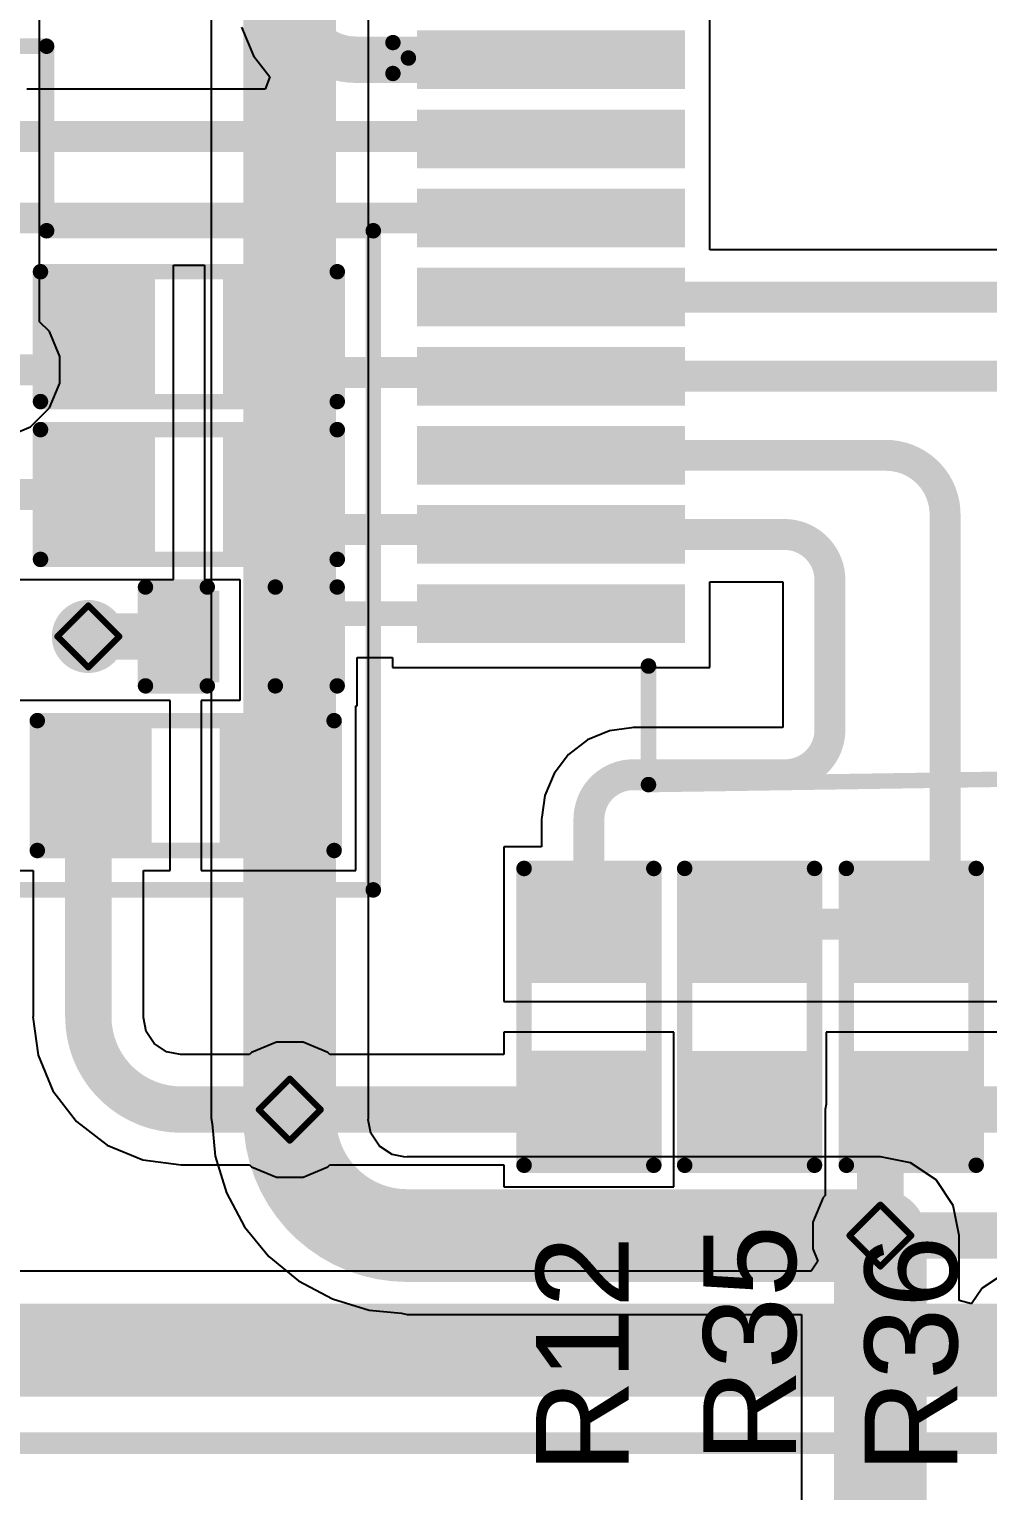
# Model space of a CAD drawing. Header units: inches. Extents: x -14 to 270, y -5 to 115.
# Drawn here: x 32.86 to 40.74, y 16.57 to 28.58 of the extents above; entities that cross this region are included whole.
import ezdxf

# ---------------------------------------------------------------- set-up
doc = ezdxf.new("R2010")
doc.units = ezdxf.units.IN
for name, color, linetype in [('Bottom Layer', 5, 'Continuous'), ('Drill Drawing', 1, 'Continuous'), ('Top Layer', 1, 'Continuous'), ('Top Overlay', 2, 'Continuous'), ('Top Paste', 8, 'Continuous'), ('Top Solder', 216, 'Continuous'), ('Via Holes', 16, 'Continuous')]:
    doc.layers.add(name, color=color, linetype=linetype)
doc.styles.add('Arial', font='', dxfattribs={"height": 0.2})
doc.styles.get('Arial').set_extended_font_data('Arial')

# ---------------------------------------------------------------- blocks, each defined once
blk = doc.blocks.new('SSOP_16_208____8')
at = {"layer": 'Top Layer'}
for points in [[(-2.4, 2.465), (-2.4, 2.085), (-4.5, 2.085), (-4.5, 2.465)], [(4.5, 2.465), (4.5, 2.085), (2.4, 2.085), (2.4, 2.465)], [(-2.4, 1.815), (-2.4, 1.435), (-4.5, 1.435), (-4.5, 1.815)], [(4.5, 1.815), (4.5, 1.435), (2.4, 1.435), (2.4, 1.815)], [(-2.4, 1.165), (-2.4, 0.785), (-4.5, 0.785), (-4.5, 1.165)], [(4.5, 1.165), (4.5, 0.785), (2.4, 0.785), (2.4, 1.165)], [(-2.4, 0.515), (-2.4, 0.135), (-4.5, 0.135), (-4.5, 0.515)], [(4.5, 0.515), (4.5, 0.135), (2.4, 0.135), (2.4, 0.515)], [(-2.4, -0.135), (-2.4, -0.515), (-4.5, -0.515), (-4.5, -0.135)], [(4.5, -0.135), (4.5, -0.515), (2.4, -0.515), (2.4, -0.135)], [(-2.4, -0.785), (-2.4, -1.165), (-4.5, -1.165), (-4.5, -0.785)], [(4.5, -0.785), (4.5, -1.165), (2.4, -1.165), (2.4, -0.785)], [(-2.4, -1.435), (-2.4, -1.815), (-4.5, -1.815), (-4.5, -1.435)], [(4.5, -1.435), (4.5, -1.815), (2.4, -1.815), (2.4, -1.435)], [(-2.4, -2.085), (-2.4, -2.465), (-4.5, -2.465), (-4.5, -2.085)], [(4.5, -2.085), (4.5, -2.465), (2.4, -2.465), (2.4, -2.085)]]:
    blk.add_hatch(color=1, dxfattribs=at).paths.add_polyline_path(points)
at = {"layer": 'Top Paste'}
for points in [[(-2.4, 2.465), (-2.4, 2.085), (-4.5, 2.085), (-4.5, 2.465)], [(4.5, 2.465), (4.5, 2.085), (2.4, 2.085), (2.4, 2.465)], [(-2.4, 1.815), (-2.4, 1.435), (-4.5, 1.435), (-4.5, 1.815)], [(4.5, 1.815), (4.5, 1.435), (2.4, 1.435), (2.4, 1.815)], [(-2.4, 1.165), (-2.4, 0.785), (-4.5, 0.785), (-4.5, 1.165)], [(4.5, 1.165), (4.5, 0.785), (2.4, 0.785), (2.4, 1.165)], [(-2.4, 0.515), (-2.4, 0.135), (-4.5, 0.135), (-4.5, 0.515)], [(4.5, 0.515), (4.5, 0.135), (2.4, 0.135), (2.4, 0.515)], [(-2.4, -0.135), (-2.4, -0.515), (-4.5, -0.515), (-4.5, -0.135)], [(4.5, -0.135), (4.5, -0.515), (2.4, -0.515), (2.4, -0.135)], [(-2.4, -0.785), (-2.4, -1.165), (-4.5, -1.165), (-4.5, -0.785)], [(4.5, -0.785), (4.5, -1.165), (2.4, -1.165), (2.4, -0.785)], [(-2.4, -1.435), (-2.4, -1.815), (-4.5, -1.815), (-4.5, -1.435)], [(4.5, -1.435), (4.5, -1.815), (2.4, -1.815), (2.4, -1.435)], [(-2.4, -2.085), (-2.4, -2.465), (-4.5, -2.465), (-4.5, -2.085)], [(4.5, -2.085), (4.5, -2.465), (2.4, -2.465), (2.4, -2.085)]]:
    blk.add_hatch(color=8, dxfattribs=at).paths.add_polyline_path(points)
at = {"layer": 'Top Solder'}
for points in [[(-2.349, 2.516), (-2.349, 2.034), (-4.551, 2.034), (-4.551, 2.516)], [(4.551, 2.516), (4.551, 2.034), (2.349, 2.034), (2.349, 2.516)], [(-2.349, 1.866), (-2.349, 1.384), (-4.551, 1.384), (-4.551, 1.866)], [(4.551, 1.866), (4.551, 1.384), (2.349, 1.384), (2.349, 1.866)], [(-2.349, 1.216), (-2.349, 0.734), (-4.551, 0.734), (-4.551, 1.216)], [(4.551, 1.216), (4.551, 0.734), (2.349, 0.734), (2.349, 1.216)], [(-2.349, 0.566), (-2.349, 0.084), (-4.551, 0.084), (-4.551, 0.566)], [(4.551, 0.566), (4.551, 0.084), (2.349, 0.084), (2.349, 0.566)], [(-2.349, -0.084), (-2.349, -0.566), (-4.551, -0.566), (-4.551, -0.084)], [(4.551, -0.084), (4.551, -0.566), (2.349, -0.566), (2.349, -0.084)], [(-2.349, -0.734), (-2.349, -1.216), (-4.551, -1.216), (-4.551, -0.734)], [(4.551, -0.734), (4.551, -1.216), (2.349, -1.216), (2.349, -0.734)], [(-2.349, -1.384), (-2.349, -1.866), (-4.551, -1.866), (-4.551, -1.384)], [(4.551, -1.384), (4.551, -1.866), (2.349, -1.866), (2.349, -1.384)], [(-2.349, -2.034), (-2.349, -2.516), (-4.551, -2.516), (-4.551, -2.034)], [(4.551, -2.034), (4.551, -2.516), (2.349, -2.516), (2.349, -2.034)]]:
    blk.add_hatch(color=216, dxfattribs=at).paths.add_polyline_path(points)
at = {"layer": 'Top Overlay'}
for points in [[(-2.65, 3.6, 0.127, 0.127, 0), (-0.85, 3.6, 0.127, 0.127, 0)], [(-2.65, 2.706, 0.127, 0.127, 0), (-2.65, 3.6, 0.127, 0.127, 0)], [(0.85, 3.6, 0.127, 0.127, -0.994569), (-0.851, 3.599, 0.127, 0.127, 0)], [(0.85, 3.6, 0.127, 0.127, 0), (2.65, 3.6, 0.127, 0.127, 0)], [(2.65, 2.706, 0.127, 0.127, 0), (2.65, 3.6, 0.127, 0.127, 0)], [(-4.75, 2.416, 0.127, 0.127, 0), (-4.623, 2.289, 0.127, 0.127, 0)], [(-4.75, 2.162, 0.127, 0.127, 0), (-4.75, 2.416, 0.127, 0.127, 0)], [(-4.75, 2.162, 0.127, 0.127, 0), (-4.623, 2.289, 0.127, 0.127, 0)], [(-2.65, -3.68, 0.127, 0.127, 0), (-2.65, -2.706, 0.127, 0.127, 0)], [(2.65, -3.6, 0.127, 0.127, 0), (2.65, -2.706, 0.127, 0.127, 0)], [(-2.65, -3.68, 0.127, 0.127, 0), (2.65, -3.6, 0.127, 0.127, 0)]]:
    blk.add_lwpolyline(points, format="xyseb", dxfattribs=at)
for points in [[(-2.682, 3.6, 0.0635, 0.0635, 1), (-2.618, 3.6, 0.0635, 0.0635, 1)], [(-2.682, 3.6, 0.0635, 0.0635, 1), (-2.618, 3.6, 0.0635, 0.0635, 1)], [(-0.883, 3.599, 0.0635, 0.0635, 1), (-0.819, 3.599, 0.0635, 0.0635, 1)], [(-0.882, 3.6, 0.0635, 0.0635, 1), (-0.818, 3.6, 0.0635, 0.0635, 1)], [(0.818, 3.6, 0.0635, 0.0635, 1), (0.882, 3.6, 0.0635, 0.0635, 1)], [(0.818, 3.6, 0.0635, 0.0635, 1), (0.882, 3.6, 0.0635, 0.0635, 1)], [(2.618, 3.6, 0.0635, 0.0635, 1), (2.682, 3.6, 0.0635, 0.0635, 1)], [(2.618, 3.6, 0.0635, 0.0635, 1), (2.682, 3.6, 0.0635, 0.0635, 1)], [(-2.682, 2.706, 0.0635, 0.0635, 1), (-2.618, 2.706, 0.0635, 0.0635, 1)], [(2.618, 2.706, 0.0635, 0.0635, 1), (2.682, 2.706, 0.0635, 0.0635, 1)], [(-4.781, 2.416, 0.0635, 0.0635, 1), (-4.718, 2.416, 0.0635, 0.0635, 1)], [(-4.781, 2.416, 0.0635, 0.0635, 1), (-4.718, 2.416, 0.0635, 0.0635, 1)], [(-4.654, 2.289, 0.0635, 0.0635, 1), (-4.591, 2.289, 0.0635, 0.0635, 1)], [(-4.654, 2.289, 0.0635, 0.0635, 1), (-4.591, 2.289, 0.0635, 0.0635, 1)], [(-4.781, 2.162, 0.0635, 0.0635, 1), (-4.718, 2.162, 0.0635, 0.0635, 1)], [(-4.781, 2.162, 0.0635, 0.0635, 1), (-4.718, 2.162, 0.0635, 0.0635, 1)], [(-2.682, -2.706, 0.0635, 0.0635, 1), (-2.618, -2.706, 0.0635, 0.0635, 1)], [(2.618, -2.706, 0.0635, 0.0635, 1), (2.682, -2.706, 0.0635, 0.0635, 1)], [(2.618, -3.6, 0.0635, 0.0635, 1), (2.682, -3.6, 0.0635, 0.0635, 1)], [(2.618, -3.6, 0.0635, 0.0635, 1), (2.682, -3.6, 0.0635, 0.0635, 1)], [(-2.682, -3.68, 0.0635, 0.0635, 1), (-2.618, -3.68, 0.0635, 0.0635, 1)], [(-2.682, -3.68, 0.0635, 0.0635, 1), (-2.618, -3.68, 0.0635, 0.0635, 1)]]:
    blk.add_lwpolyline(points, format="xyseb", close=True, dxfattribs=at)
blk = doc.blocks.new('R___0603_24')
at = {"layer": 'Top Layer'}
for points in [[(-0.381, 0.4445), (-0.381, -0.4445), (-1.143, -0.4445), (-1.143, 0.4445)], [(1.143, 0.4445), (1.143, -0.4445), (0.381, -0.4445), (0.381, 0.4445)]]:
    blk.add_hatch(color=1, dxfattribs=at).paths.add_polyline_path(points)
at = {"layer": 'Top Paste'}
for points in [[(-0.381, 0.4445), (-0.381, -0.4445), (-1.143, -0.4445), (-1.143, 0.4445)], [(1.143, 0.4445), (1.143, -0.4445), (0.381, -0.4445), (0.381, 0.4445)]]:
    blk.add_hatch(color=8, dxfattribs=at).paths.add_polyline_path(points)
at = {"layer": 'Top Solder'}
for points in [[(-0.2794, 0.5461), (-0.2794, -0.5461), (-1.2446, -0.5461), (-1.2446, 0.5461)], [(1.2446, 0.5461), (1.2446, -0.5461), (0.2794, -0.5461), (0.2794, 0.5461)]]:
    blk.add_hatch(color=216, dxfattribs=at).paths.add_polyline_path(points)
at = {"layer": 'Top Overlay'}
for points in [[(-1.2192, -0.5334, 0.127, 0.127, 0), (-1.2192, 0.5334, 0.127, 0.127, 0)], [(-1.2192, 0.5334, 0.127, 0.127, 0), (1.2192, 0.5334, 0.127, 0.127, 0)], [(1.2192, -0.5334, 0.127, 0.127, 0), (1.2192, 0.5334, 0.127, 0.127, 0)], [(-1.2192, -0.5334, 0.127, 0.127, 0), (1.2192, -0.5334, 0.127, 0.127, 0)]]:
    blk.add_lwpolyline(points, format="xyseb", dxfattribs=at)
for points in [[(-1.25095, 0.5334, 0.0635, 0.0635, 1), (-1.18745, 0.5334, 0.0635, 0.0635, 1)], [(-1.25095, 0.5334, 0.0635, 0.0635, 1), (-1.18745, 0.5334, 0.0635, 0.0635, 1)], [(1.18745, 0.5334, 0.0635, 0.0635, 1), (1.25095, 0.5334, 0.0635, 0.0635, 1)], [(1.18745, 0.5334, 0.0635, 0.0635, 1), (1.25095, 0.5334, 0.0635, 0.0635, 1)], [(-1.25095, -0.5334, 0.0635, 0.0635, 1), (-1.18745, -0.5334, 0.0635, 0.0635, 1)], [(-1.25095, -0.5334, 0.0635, 0.0635, 1), (-1.18745, -0.5334, 0.0635, 0.0635, 1)], [(1.18745, -0.5334, 0.0635, 0.0635, 1), (1.25095, -0.5334, 0.0635, 0.0635, 1)], [(1.18745, -0.5334, 0.0635, 0.0635, 1), (1.25095, -0.5334, 0.0635, 0.0635, 1)]]:
    blk.add_lwpolyline(points, format="xyseb", close=True, dxfattribs=at)
blk = doc.blocks.new('R___0603_26')
at = {"layer": 'Top Layer'}
for points in [[(-0.381, 0.4445), (-0.381, -0.4445), (-1.143, -0.4445), (-1.143, 0.4445)], [(1.143, 0.4445), (1.143, -0.4445), (0.381, -0.4445), (0.381, 0.4445)]]:
    blk.add_hatch(color=1, dxfattribs=at).paths.add_polyline_path(points)
at = {"layer": 'Top Paste'}
for points in [[(-0.381, 0.4445), (-0.381, -0.4445), (-1.143, -0.4445), (-1.143, 0.4445)], [(1.143, 0.4445), (1.143, -0.4445), (0.381, -0.4445), (0.381, 0.4445)]]:
    blk.add_hatch(color=8, dxfattribs=at).paths.add_polyline_path(points)
at = {"layer": 'Top Solder'}
for points in [[(-0.2794, 0.5461), (-0.2794, -0.5461), (-1.2446, -0.5461), (-1.2446, 0.5461)], [(1.2446, 0.5461), (1.2446, -0.5461), (0.2794, -0.5461), (0.2794, 0.5461)]]:
    blk.add_hatch(color=216, dxfattribs=at).paths.add_polyline_path(points)
at = {"layer": 'Top Overlay'}
for points in [[(-1.2192, -0.5334, 0.127, 0.127, 0), (-1.2192, 0.5334, 0.127, 0.127, 0)], [(1.2192, 0.5334, 0.127, 0.127, 0), (-1.2192, 0.5334, 0.127, 0.127, 0)], [(1.2192, -0.5334, 0.127, 0.127, 0), (1.2192, 0.5334, 0.127, 0.127, 0)], [(1.2192, -0.5334, 0.127, 0.127, 0), (-1.2192, -0.5334, 0.127, 0.127, 0)]]:
    blk.add_lwpolyline(points, format="xyseb", dxfattribs=at)
for points in [[(-1.25095, 0.5334, 0.0635, 0.0635, 1), (-1.18745, 0.5334, 0.0635, 0.0635, 1)], [(-1.25095, 0.5334, 0.0635, 0.0635, 1), (-1.18745, 0.5334, 0.0635, 0.0635, 1)], [(1.18745, 0.5334, 0.0635, 0.0635, 1), (1.25095, 0.5334, 0.0635, 0.0635, 1)], [(1.18745, 0.5334, 0.0635, 0.0635, 1), (1.25095, 0.5334, 0.0635, 0.0635, 1)], [(-1.25095, -0.5334, 0.0635, 0.0635, 1), (-1.18745, -0.5334, 0.0635, 0.0635, 1)], [(-1.25095, -0.5334, 0.0635, 0.0635, 1), (-1.18745, -0.5334, 0.0635, 0.0635, 1)], [(1.18745, -0.5334, 0.0635, 0.0635, 1), (1.25095, -0.5334, 0.0635, 0.0635, 1)], [(1.18745, -0.5334, 0.0635, 0.0635, 1), (1.25095, -0.5334, 0.0635, 0.0635, 1)]]:
    blk.add_lwpolyline(points, format="xyseb", close=True, dxfattribs=at)
blk = doc.blocks.new('R___0603_27')
at = {"layer": 'Top Layer'}
for points in [[(-0.381, 0.4445), (-0.381, -0.4445), (-1.143, -0.4445), (-1.143, 0.4445)], [(1.143, 0.4445), (1.143, -0.4445), (0.381, -0.4445), (0.381, 0.4445)]]:
    blk.add_hatch(color=1, dxfattribs=at).paths.add_polyline_path(points)
at = {"layer": 'Top Paste'}
for points in [[(-0.381, 0.4445), (-0.381, -0.4445), (-1.143, -0.4445), (-1.143, 0.4445)], [(1.143, 0.4445), (1.143, -0.4445), (0.381, -0.4445), (0.381, 0.4445)]]:
    blk.add_hatch(color=8, dxfattribs=at).paths.add_polyline_path(points)
at = {"layer": 'Top Solder'}
for points in [[(-0.2794, 0.5461), (-0.2794, -0.5461), (-1.2446, -0.5461), (-1.2446, 0.5461)], [(1.2446, 0.5461), (1.2446, -0.5461), (0.2794, -0.5461), (0.2794, 0.5461)]]:
    blk.add_hatch(color=216, dxfattribs=at).paths.add_polyline_path(points)
at = {"layer": 'Top Overlay'}
for points in [[(-1.2192, 0.5334, 0.127, 0.127, 0), (-1.2192, -0.5334, 0.127, 0.127, 0)], [(-1.2192, 0.5334, 0.127, 0.127, 0), (1.2192, 0.5334, 0.127, 0.127, 0)], [(1.2192, 0.5334, 0.127, 0.127, 0), (1.2192, -0.5334, 0.127, 0.127, 0)], [(-1.2192, -0.5334, 0.127, 0.127, 0), (1.2192, -0.5334, 0.127, 0.127, 0)]]:
    blk.add_lwpolyline(points, format="xyseb", dxfattribs=at)
for points in [[(-1.25095, 0.5334, 0.0635, 0.0635, 1), (-1.18745, 0.5334, 0.0635, 0.0635, 1)], [(-1.25095, 0.5334, 0.0635, 0.0635, 1), (-1.18745, 0.5334, 0.0635, 0.0635, 1)], [(1.18745, 0.5334, 0.0635, 0.0635, 1), (1.25095, 0.5334, 0.0635, 0.0635, 1)], [(1.18745, 0.5334, 0.0635, 0.0635, 1), (1.25095, 0.5334, 0.0635, 0.0635, 1)], [(-1.25095, -0.5334, 0.0635, 0.0635, 1), (-1.18745, -0.5334, 0.0635, 0.0635, 1)], [(-1.25095, -0.5334, 0.0635, 0.0635, 1), (-1.18745, -0.5334, 0.0635, 0.0635, 1)], [(1.18745, -0.5334, 0.0635, 0.0635, 1), (1.25095, -0.5334, 0.0635, 0.0635, 1)], [(1.18745, -0.5334, 0.0635, 0.0635, 1), (1.25095, -0.5334, 0.0635, 0.0635, 1)]]:
    blk.add_lwpolyline(points, format="xyseb", close=True, dxfattribs=at)
blk = doc.blocks.new('R___0603_32')
at = {"layer": 'Top Layer'}
for points in [[(-0.381, 0.4445), (-0.381, -0.4445), (-1.143, -0.4445), (-1.143, 0.4445)], [(1.143, 0.4445), (1.143, -0.4445), (0.381, -0.4445), (0.381, 0.4445)]]:
    blk.add_hatch(color=1, dxfattribs=at).paths.add_polyline_path(points)
at = {"layer": 'Top Paste'}
for points in [[(-0.381, 0.4445), (-0.381, -0.4445), (-1.143, -0.4445), (-1.143, 0.4445)], [(1.143, 0.4445), (1.143, -0.4445), (0.381, -0.4445), (0.381, 0.4445)]]:
    blk.add_hatch(color=8, dxfattribs=at).paths.add_polyline_path(points)
at = {"layer": 'Top Solder'}
for points in [[(-0.2794, 0.5461), (-0.2794, -0.5461), (-1.2446, -0.5461), (-1.2446, 0.5461)], [(1.2446, 0.5461), (1.2446, -0.5461), (0.2794, -0.5461), (0.2794, 0.5461)]]:
    blk.add_hatch(color=216, dxfattribs=at).paths.add_polyline_path(points)
at = {"layer": 'Top Overlay'}
for points in [[(-1.2192, -0.5334, 0.127, 0.127, 0), (-1.2192, 0.5334, 0.127, 0.127, 0)], [(-1.2192, 0.5334, 0.127, 0.127, 0), (1.2192, 0.5334, 0.127, 0.127, 0)], [(1.2192, -0.5334, 0.127, 0.127, 0), (1.2192, 0.5334, 0.127, 0.127, 0)], [(-1.2192, -0.5334, 0.127, 0.127, 0), (1.2192, -0.5334, 0.127, 0.127, 0)]]:
    blk.add_lwpolyline(points, format="xyseb", dxfattribs=at)
for points in [[(-1.25095, 0.5334, 0.0635, 0.0635, 1), (-1.18745, 0.5334, 0.0635, 0.0635, 1)], [(-1.25095, 0.5334, 0.0635, 0.0635, 1), (-1.18745, 0.5334, 0.0635, 0.0635, 1)], [(1.18745, 0.5334, 0.0635, 0.0635, 1), (1.25095, 0.5334, 0.0635, 0.0635, 1)], [(1.18745, 0.5334, 0.0635, 0.0635, 1), (1.25095, 0.5334, 0.0635, 0.0635, 1)], [(-1.25095, -0.5334, 0.0635, 0.0635, 1), (-1.18745, -0.5334, 0.0635, 0.0635, 1)], [(-1.25095, -0.5334, 0.0635, 0.0635, 1), (-1.18745, -0.5334, 0.0635, 0.0635, 1)], [(1.18745, -0.5334, 0.0635, 0.0635, 1), (1.25095, -0.5334, 0.0635, 0.0635, 1)], [(1.18745, -0.5334, 0.0635, 0.0635, 1), (1.25095, -0.5334, 0.0635, 0.0635, 1)]]:
    blk.add_lwpolyline(points, format="xyseb", close=True, dxfattribs=at)
blk = doc.blocks.new('C___0402_38')
at = {"layer": 'Top Layer'}
for points in [[(-0.699, -0.318), (-0.699, 0.318), (-0.241, 0.318), (-0.241, -0.318)], [(0.241, -0.318), (0.241, 0.318), (0.699, 0.318), (0.699, -0.318)]]:
    blk.add_hatch(color=1, dxfattribs=at).paths.add_polyline_path(points)
at = {"layer": 'Top Paste'}
for points in [[(-0.699, -0.318), (-0.699, 0.318), (-0.241, 0.318), (-0.241, -0.318)], [(0.241, -0.318), (0.241, 0.318), (0.699, 0.318), (0.699, -0.318)]]:
    blk.add_hatch(color=8, dxfattribs=at).paths.add_polyline_path(points)
at = {"layer": 'Top Solder'}
for points in [[(-0.759, -0.377), (-0.759, 0.377), (-0.181, 0.377), (-0.181, -0.377)], [(0.181, -0.377), (0.181, 0.377), (0.758, 0.377), (0.758, -0.377)]]:
    blk.add_hatch(color=216, dxfattribs=at).paths.add_polyline_path(points)
at = {"layer": 'Top Overlay'}
for points in [[(-0.787, 0.406, 0.127, 0.127, 0), (-0.279, 0.406, 0.127, 0.127, 0)], [(-0.787, -0.406, 0.127, 0.127, 0), (-0.787, 0.406, 0.127, 0.127, 0)], [(0.279, 0.406, 0.127, 0.127, 0), (0.787, 0.406, 0.127, 0.127, 0)], [(0.787, -0.406, 0.127, 0.127, 0), (0.787, 0.406, 0.127, 0.127, 0)], [(-0.787, -0.406, 0.127, 0.127, 0), (-0.279, -0.406, 0.127, 0.127, 0)], [(0.279, -0.406, 0.127, 0.127, 0), (0.787, -0.406, 0.127, 0.127, 0)]]:
    blk.add_lwpolyline(points, format="xyseb", dxfattribs=at)
for points in [[(-0.819, 0.406, 0.0635, 0.0635, 1), (-0.756, 0.406, 0.0635, 0.0635, 1)], [(-0.819, 0.406, 0.0635, 0.0635, 1), (-0.756, 0.406, 0.0635, 0.0635, 1)], [(-0.311, 0.406, 0.0635, 0.0635, 1), (-0.248, 0.406, 0.0635, 0.0635, 1)], [(0.248, 0.406, 0.0635, 0.0635, 1), (0.311, 0.406, 0.0635, 0.0635, 1)], [(0.756, 0.406, 0.0635, 0.0635, 1), (0.819, 0.406, 0.0635, 0.0635, 1)], [(0.756, 0.406, 0.0635, 0.0635, 1), (0.819, 0.406, 0.0635, 0.0635, 1)], [(-0.819, -0.406, 0.0635, 0.0635, 1), (-0.756, -0.406, 0.0635, 0.0635, 1)], [(-0.819, -0.406, 0.0635, 0.0635, 1), (-0.756, -0.406, 0.0635, 0.0635, 1)], [(-0.311, -0.406, 0.0635, 0.0635, 1), (-0.248, -0.406, 0.0635, 0.0635, 1)], [(0.248, -0.406, 0.0635, 0.0635, 1), (0.311, -0.406, 0.0635, 0.0635, 1)], [(0.756, -0.406, 0.0635, 0.0635, 1), (0.819, -0.406, 0.0635, 0.0635, 1)], [(0.756, -0.406, 0.0635, 0.0635, 1), (0.819, -0.406, 0.0635, 0.0635, 1)]]:
    blk.add_lwpolyline(points, format="xyseb", close=True, dxfattribs=at)
blk = doc.blocks.new('R___0603_75')
at = {"layer": 'Top Layer'}
for points in [[(-0.381, 0.445), (-0.381, -0.445), (-1.143, -0.445), (-1.143, 0.445)], [(1.143, 0.445), (1.143, -0.445), (0.381, -0.445), (0.381, 0.445)]]:
    blk.add_hatch(color=1, dxfattribs=at).paths.add_polyline_path(points)
at = {"layer": 'Top Paste'}
for points in [[(-0.381, 0.445), (-0.381, -0.445), (-1.143, -0.445), (-1.143, 0.445)], [(1.143, 0.445), (1.143, -0.445), (0.381, -0.445), (0.381, 0.445)]]:
    blk.add_hatch(color=8, dxfattribs=at).paths.add_polyline_path(points)
at = {"layer": 'Top Solder'}
for points in [[(-0.279, 0.546), (-0.279, -0.546), (-1.245, -0.546), (-1.245, 0.546)], [(1.245, 0.546), (1.245, -0.546), (0.279, -0.546), (0.279, 0.546)]]:
    blk.add_hatch(color=216, dxfattribs=at).paths.add_polyline_path(points)
at = {"layer": 'Top Overlay'}
for points in [[(1.219, 0.533, 0.127, 0.127, 0), (-1.219, 0.533, 0.127, 0.127, 0)], [(-1.219, -0.533, 0.127, 0.127, 0), (-1.219, 0.533, 0.127, 0.127, 0)], [(1.219, -0.533, 0.127, 0.127, 0), (1.219, 0.533, 0.127, 0.127, 0)], [(-1.219, -0.533, 0.127, 0.127, 0), (1.219, -0.533, 0.127, 0.127, 0)]]:
    blk.add_lwpolyline(points, format="xyseb", dxfattribs=at)
for points in [[(-1.251, 0.533, 0.0635, 0.0635, 1), (-1.187, 0.533, 0.0635, 0.0635, 1)], [(-1.251, 0.533, 0.0635, 0.0635, 1), (-1.187, 0.533, 0.0635, 0.0635, 1)], [(1.187, 0.533, 0.0635, 0.0635, 1), (1.251, 0.533, 0.0635, 0.0635, 1)], [(1.187, 0.533, 0.0635, 0.0635, 1), (1.251, 0.533, 0.0635, 0.0635, 1)], [(-1.251, -0.533, 0.0635, 0.0635, 1), (-1.187, -0.533, 0.0635, 0.0635, 1)], [(-1.251, -0.533, 0.0635, 0.0635, 1), (-1.187, -0.533, 0.0635, 0.0635, 1)], [(1.187, -0.533, 0.0635, 0.0635, 1), (1.251, -0.533, 0.0635, 0.0635, 1)], [(1.187, -0.533, 0.0635, 0.0635, 1), (1.251, -0.533, 0.0635, 0.0635, 1)]]:
    blk.add_lwpolyline(points, format="xyseb", close=True, dxfattribs=at)
blk = doc.blocks.new('R___0603_76')
at = {"layer": 'Top Layer'}
for points in [[(-0.381, 0.445), (-0.381, -0.445), (-1.143, -0.445), (-1.143, 0.445)], [(1.143, 0.445), (1.143, -0.445), (0.381, -0.445), (0.381, 0.445)]]:
    blk.add_hatch(color=1, dxfattribs=at).paths.add_polyline_path(points)
at = {"layer": 'Top Paste'}
for points in [[(-0.381, 0.445), (-0.381, -0.445), (-1.143, -0.445), (-1.143, 0.445)], [(1.143, 0.445), (1.143, -0.445), (0.381, -0.445), (0.381, 0.445)]]:
    blk.add_hatch(color=8, dxfattribs=at).paths.add_polyline_path(points)
at = {"layer": 'Top Solder'}
for points in [[(-0.279, 0.546), (-0.279, -0.546), (-1.245, -0.546), (-1.245, 0.546)], [(1.245, 0.546), (1.245, -0.546), (0.279, -0.546), (0.279, 0.546)]]:
    blk.add_hatch(color=216, dxfattribs=at).paths.add_polyline_path(points)
at = {"layer": 'Top Overlay'}
for points in [[(-1.219, 0.533, 0.127, 0.127, 0), (1.219, 0.533, 0.127, 0.127, 0)], [(-1.219, -0.533, 0.127, 0.127, 0), (-1.219, 0.533, 0.127, 0.127, 0)], [(1.219, -0.533, 0.127, 0.127, 0), (1.219, 0.533, 0.127, 0.127, 0)], [(-1.219, -0.533, 0.127, 0.127, 0), (1.219, -0.533, 0.127, 0.127, 0)]]:
    blk.add_lwpolyline(points, format="xyseb", dxfattribs=at)
for points in [[(-1.251, 0.533, 0.0635, 0.0635, 1), (-1.187, 0.533, 0.0635, 0.0635, 1)], [(-1.251, 0.533, 0.0635, 0.0635, 1), (-1.187, 0.533, 0.0635, 0.0635, 1)], [(1.187, 0.533, 0.0635, 0.0635, 1), (1.251, 0.533, 0.0635, 0.0635, 1)], [(1.187, 0.533, 0.0635, 0.0635, 1), (1.251, 0.533, 0.0635, 0.0635, 1)], [(-1.251, -0.533, 0.0635, 0.0635, 1), (-1.187, -0.533, 0.0635, 0.0635, 1)], [(-1.251, -0.533, 0.0635, 0.0635, 1), (-1.187, -0.533, 0.0635, 0.0635, 1)], [(1.187, -0.533, 0.0635, 0.0635, 1), (1.251, -0.533, 0.0635, 0.0635, 1)], [(1.187, -0.533, 0.0635, 0.0635, 1), (1.251, -0.533, 0.0635, 0.0635, 1)]]:
    blk.add_lwpolyline(points, format="xyseb", close=True, dxfattribs=at)

msp = doc.modelspace()

# ---------------------------------------------------------------- hatches: boundary and pattern name
at = {"layer": 'Bottom Layer'}
h = msp.add_hatch(color=5, dxfattribs=at)
edge = h.paths.add_edge_path()
edge.add_arc((33.346, 23.591), 0.3, 0, 360)
h = msp.add_hatch(color=5, dxfattribs=at)
edge = h.paths.add_edge_path()
edge.add_arc((35.001, 19.704), 0.3, 0, 360)
h = msp.add_hatch(color=5, dxfattribs=at)
edge = h.paths.add_edge_path()
edge.add_arc((39.853, 18.669), 0.3, 0, 360)
at = {"layer": 'Top Layer'}
h = msp.add_hatch(color=1, dxfattribs=at)
edge = h.paths.add_edge_path()
edge.add_arc((33.346, 23.591), 0.3, 0, 360)
h = msp.add_hatch(color=1, dxfattribs=at)
edge = h.paths.add_edge_path()
edge.add_arc((35.001, 19.704), 0.3, 0, 360)
h = msp.add_hatch(color=1, dxfattribs=at)
edge = h.paths.add_edge_path()
edge.add_arc((39.853, 18.669), 0.3, 0, 360)
at = {"layer": 'Via Holes'}
h = msp.add_hatch(color=7, dxfattribs=at)
edge = h.paths.add_edge_path()
edge.add_arc((33.346, 23.591), 0.15, 0, 360)
h = msp.add_hatch(color=7, dxfattribs=at)
edge = h.paths.add_edge_path()
edge.add_arc((35.001, 19.704), 0.15, 0, 360)
h = msp.add_hatch(color=7, dxfattribs=at)
edge = h.paths.add_edge_path()
edge.add_arc((39.853, 18.669), 0.15, 0, 360)

# ---------------------------------------------------------------- linework, layer by layer
at = {"layer": 'Bottom Layer'}
for p, q in [((32.946, 26.177), (32.946, 34.847)), ((34.354, 32.156), (34.354, 19.704)), ((35.649, 19.704), (35.649, 32.156)), ((33.027, 26.096), (32.946, 26.177)), ((33.111, 25.892), (33.027, 26.096)), ((33.111, 25.672), (33.111, 25.892)), ((33.027, 25.468), (33.111, 25.672)), ((32.871, 25.312), (33.027, 25.468)), ((32.667, 25.228), (32.871, 25.312)), ((34.354, 19.704), (34.354, 19.634)), ((35.649, 19.634), (35.649, 19.704)), ((34.354, 19.634), (34.363, 19.587)), ((34.363, 19.587), (34.389, 19.321)), ((35.646, 19.619), (35.649, 19.634)), ((35.667, 19.51), (35.646, 19.619)), ((35.737, 19.405), (35.667, 19.51)), ((35.843, 19.335), (35.737, 19.405)), ((35.951, 19.313), (35.843, 19.335)), ((34.389, 19.321), (34.481, 19.019)), ((35.966, 19.316), (35.951, 19.313)), ((39.853, 19.316), (35.966, 19.316)), ((40.101, 19.267), (39.853, 19.316)), ((40.311, 19.127), (40.101, 19.267)), ((40.452, 18.917), (40.311, 19.127)), ((34.481, 19.019), (34.629, 18.741)), ((40.501, 18.669), (40.452, 18.917)), ((34.629, 18.741), (34.829, 18.497)), ((40.501, 18.137), (40.501, 18.669)), ((34.829, 18.497), (35.073, 18.297)), ((40.9, 18.378), (40.69, 18.238)), ((35.073, 18.297), (35.351, 18.149)), ((35.351, 18.149), (35.653, 18.057)), ((40.602, 18.107), (40.501, 18.137)), ((40.69, 18.238), (40.602, 18.107)), ((35.653, 18.057), (35.92, 18.031)), ((35.92, 18.031), (35.966, 18.022)), ((35.966, 18.022), (39.206, 18.022)), ((39.206, 18.022), (39.206, 13.254))]:
    msp.add_line(p, q, dxfattribs=at)
for points in [[(35.001, 19.704, 0.762, 0.762, 0), (35.001, 32.156, 0.762, 0.762, 0)], [(35.001, 19.634, 0.762, 0.762, 0), (35.001, 19.704, 0.762, 0.762, 0)], [(35.966, 18.669, 0.762, 0.762, -0.414214), (35.001, 19.634, 0.762, 0.762, 0)], [(35.966, 18.669, 0.762, 0.762, 0), (39.853, 18.669, 0.762, 0.762, 0)], [(39.853, 13.254, 0.762, 0.762, 0), (39.853, 18.669, 0.762, 0.762, 0)]]:
    msp.add_lwpolyline(points, format="xyseb", dxfattribs=at)
for points in [[(34.811, 19.704, 0.381, 0.381, 1), (35.192, 19.704, 0.381, 0.381, 1)], [(34.811, 19.704, 0.381, 0.381, 1), (35.192, 19.704, 0.381, 0.381, 1)], [(34.811, 19.634, 0.381, 0.381, 1), (35.192, 19.634, 0.381, 0.381, 1)], [(34.811, 19.634, 0.381, 0.381, 1), (35.192, 19.634, 0.381, 0.381, 1)], [(35.776, 18.669, 0.381, 0.381, 1), (36.157, 18.669, 0.381, 0.381, 1)], [(35.776, 18.669, 0.381, 0.381, 1), (36.157, 18.669, 0.381, 0.381, 1)], [(39.663, 18.669, 0.381, 0.381, 1), (40.044, 18.669, 0.381, 0.381, 1)], [(39.663, 18.669, 0.381, 0.381, 1), (40.044, 18.669, 0.381, 0.381, 1)]]:
    msp.add_lwpolyline(points, format="xyseb", close=True, dxfattribs=at)
at = {"layer": 'Drill Drawing'}
for points in [[(33.092, 23.591, 0.0508, 0.0508, 0), (33.346, 23.845, 0.0508, 0.0508, 0)], [(33.346, 23.845, 0.0508, 0.0508, 0), (33.6, 23.591, 0.0508, 0.0508, 0)], [(33.092, 23.591, 0.0508, 0.0508, 0), (33.346, 23.337, 0.0508, 0.0508, 0)], [(33.346, 23.337, 0.0508, 0.0508, 0), (33.6, 23.591, 0.0508, 0.0508, 0)], [(34.747, 19.704, 0.0508, 0.0508, 0), (35.001, 19.958, 0.0508, 0.0508, 0)], [(35.001, 19.958, 0.0508, 0.0508, 0), (35.255, 19.704, 0.0508, 0.0508, 0)], [(34.747, 19.704, 0.0508, 0.0508, 0), (35.001, 19.45, 0.0508, 0.0508, 0)], [(35.001, 19.45, 0.0508, 0.0508, 0), (35.255, 19.704, 0.0508, 0.0508, 0)], [(39.599, 18.669, 0.0508, 0.0508, 0), (39.853, 18.923, 0.0508, 0.0508, 0)], [(39.853, 18.923, 0.0508, 0.0508, 0), (40.107, 18.669, 0.0508, 0.0508, 0)], [(39.599, 18.669, 0.0508, 0.0508, 0), (39.853, 18.415, 0.0508, 0.0508, 0)], [(39.853, 18.415, 0.0508, 0.0508, 0), (40.107, 18.669, 0.0508, 0.0508, 0)]]:
    msp.add_lwpolyline(points, format="xyseb", dxfattribs=at)
for points in [[(33.333, 23.845, 0.0254, 0.0254, 1), (33.359, 23.845, 0.0254, 0.0254, 1)], [(33.333, 23.845, 0.0254, 0.0254, 1), (33.359, 23.845, 0.0254, 0.0254, 1)], [(33.079, 23.591, 0.0254, 0.0254, 1), (33.105, 23.591, 0.0254, 0.0254, 1)], [(33.079, 23.591, 0.0254, 0.0254, 1), (33.105, 23.591, 0.0254, 0.0254, 1)], [(33.587, 23.591, 0.0254, 0.0254, 1), (33.613, 23.591, 0.0254, 0.0254, 1)], [(33.587, 23.591, 0.0254, 0.0254, 1), (33.613, 23.591, 0.0254, 0.0254, 1)], [(33.333, 23.337, 0.0254, 0.0254, 1), (33.359, 23.337, 0.0254, 0.0254, 1)], [(33.333, 23.337, 0.0254, 0.0254, 1), (33.359, 23.337, 0.0254, 0.0254, 1)], [(34.988, 19.958, 0.0254, 0.0254, 1), (35.014, 19.958, 0.0254, 0.0254, 1)], [(34.988, 19.958, 0.0254, 0.0254, 1), (35.014, 19.958, 0.0254, 0.0254, 1)], [(34.734, 19.704, 0.0254, 0.0254, 1), (34.76, 19.704, 0.0254, 0.0254, 1)], [(34.734, 19.704, 0.0254, 0.0254, 1), (34.76, 19.704, 0.0254, 0.0254, 1)], [(35.242, 19.704, 0.0254, 0.0254, 1), (35.268, 19.704, 0.0254, 0.0254, 1)], [(35.242, 19.704, 0.0254, 0.0254, 1), (35.268, 19.704, 0.0254, 0.0254, 1)], [(34.988, 19.45, 0.0254, 0.0254, 1), (35.014, 19.45, 0.0254, 0.0254, 1)], [(34.988, 19.45, 0.0254, 0.0254, 1), (35.014, 19.45, 0.0254, 0.0254, 1)], [(39.841, 18.923, 0.0254, 0.0254, 1), (39.866, 18.923, 0.0254, 0.0254, 1)], [(39.841, 18.923, 0.0254, 0.0254, 1), (39.866, 18.923, 0.0254, 0.0254, 1)], [(39.587, 18.669, 0.0254, 0.0254, 1), (39.612, 18.669, 0.0254, 0.0254, 1)], [(39.587, 18.669, 0.0254, 0.0254, 1), (39.612, 18.669, 0.0254, 0.0254, 1)], [(40.095, 18.669, 0.0254, 0.0254, 1), (40.12, 18.669, 0.0254, 0.0254, 1)], [(40.095, 18.669, 0.0254, 0.0254, 1), (40.12, 18.669, 0.0254, 0.0254, 1)], [(39.841, 18.415, 0.0254, 0.0254, 1), (39.866, 18.415, 0.0254, 0.0254, 1)], [(39.841, 18.415, 0.0254, 0.0254, 1), (39.866, 18.415, 0.0254, 0.0254, 1)]]:
    msp.add_lwpolyline(points, format="xyseb", close=True, dxfattribs=at)
at = {"layer": 'Top Layer'}
for p, q in [((38.452, 27.885), (38.452, 28.773)), ((34.605, 28.597), (34.702, 28.362)), ((34.702, 28.362), (34.836, 28.188)), ((34.836, 28.188), (34.798, 28.086)), ((34.798, 28.086), (32.841, 28.086)), ((38.452, 26.768), (38.452, 27.885)), ((41.642, 26.768), (38.452, 26.768)), ((34.045, 25.356), (34.045, 26.641)), ((34.045, 26.641), (34.299, 26.641)), ((34.299, 26.641), (34.299, 25.456)), ((34.299, 25.456), (34.299, 25.456)), ((34.299, 25.456), (34.299, 24.059)), ((34.045, 24.059), (34.045, 25.356)), ((34.045, 25.356), (34.045, 25.356)), ((32.775, 24.059), (34.045, 24.059)), ((34.299, 24.059), (34.591, 24.059)), ((34.591, 24.059), (34.591, 23.064)), ((38.452, 23.335), (38.452, 24.041)), ((38.452, 24.041), (39.049, 24.041)), ((39.049, 24.041), (39.05, 24.04)), ((39.05, 24.04), (39.051, 24.039)), ((39.051, 24.039), (39.051, 22.843)), ((35.556, 23.02), (35.556, 23.417)), ((35.556, 23.417), (35.844, 23.417)), ((35.844, 23.417), (35.844, 23.335)), ((35.844, 23.335), (38.452, 23.335)), ((34.019, 23.064), (32.749, 23.064)), ((34.019, 21.667), (34.019, 23.064)), ((34.591, 23.064), (34.273, 23.064)), ((34.273, 23.064), (34.273, 21.667)), ((35.543, 21.667), (35.543, 23.02)), ((35.543, 23.02), (35.556, 23.02)), ((37.629, 22.817), (37.447, 22.742)), ((37.808, 22.84), (37.629, 22.817)), ((37.823, 22.843), (37.808, 22.84)), ((39.051, 22.843), (37.823, 22.843)), ((37.447, 22.742), (37.291, 22.622)), ((37.291, 22.622), (37.172, 22.466)), ((37.172, 22.466), (37.097, 22.285)), ((37.097, 22.285), (37.073, 22.106)), ((37.073, 22.106), (37.07, 22.09)), ((37.07, 22.09), (37.07, 21.863)), ((37.07, 21.863), (36.76, 21.863)), ((36.76, 21.863), (36.76, 20.593)), ((32.749, 21.667), (32.893, 21.667)), ((32.893, 21.667), (32.893, 20.466)), ((33.799, 20.466), (33.799, 21.667)), ((33.799, 21.667), (34.019, 21.667)), ((34.273, 21.667), (35.543, 21.667)), ((36.76, 20.593), (44.798, 20.593)), ((32.893, 20.466), (32.891, 20.466)), ((32.891, 20.466), (32.933, 20.151)), ((33.798, 20.461), (33.799, 20.466)), ((33.821, 20.347), (33.798, 20.461)), ((33.888, 20.247), (33.821, 20.347)), ((38.157, 20.339), (36.76, 20.339)), ((36.76, 20.339), (36.76, 20.158)), ((38.157, 19.069), (38.157, 20.339)), ((43.46, 20.339), (39.409, 20.339)), ((39.409, 20.339), (39.409, 19.748)), ((33.989, 20.179), (33.888, 20.247)), ((34.103, 20.157), (33.989, 20.179)), ((34.687, 20.174), (34.671, 20.158)), ((34.891, 20.258), (34.687, 20.174)), ((35.111, 20.258), (34.891, 20.258)), ((35.315, 20.174), (35.111, 20.258)), ((35.331, 20.158), (35.315, 20.174)), ((32.933, 20.151), (33.054, 19.858)), ((34.108, 20.158), (34.103, 20.157)), ((34.671, 20.158), (34.108, 20.158)), ((36.76, 20.158), (35.331, 20.158)), ((33.054, 19.858), (33.248, 19.606)), ((39.409, 19.748), (39.4, 19.704)), ((39.4, 19.704), (39.4, 18.999)), ((33.248, 19.606), (33.5, 19.412)), ((33.5, 19.412), (33.793, 19.291)), ((33.793, 19.291), (34.108, 19.249)), ((34.108, 19.249), (34.108, 19.251)), ((34.108, 19.251), (34.671, 19.251)), ((34.671, 19.251), (34.687, 19.235)), ((34.687, 19.235), (34.891, 19.15)), ((35.111, 19.15), (35.315, 19.235)), ((35.315, 19.235), (35.331, 19.251)), ((35.331, 19.251), (36.76, 19.251)), ((36.76, 19.251), (36.76, 19.069)), ((34.891, 19.15), (35.111, 19.15)), ((36.76, 19.069), (38.157, 19.069)), ((39.384, 18.983), (39.299, 18.779)), ((39.4, 18.999), (39.384, 18.983)), ((39.299, 18.779), (39.299, 18.559)), ((39.299, 18.559), (39.34, 18.46)), ((39.284, 18.376), (5.218, 18.376)), ((39.34, 18.46), (39.284, 18.376))]:
    msp.add_line(p, q, dxfattribs=at)
for points in [[(35.544, 28.329, 0.381, 0.381, -0.414214), (35.025, 28.848, 0.381, 0.381, 0)], [(35.544, 28.329, 0.381, 0.381, 0), (37.148, 28.329, 0.381, 0.381, 0)], [(32.443, 27.698, 0.254, 0.254, 0), (37.129, 27.698, 0.254, 0.254, 0)], [(37.129, 27.698, 0.254, 0.254, 0), (37.148, 27.679, 0.254, 0.254, 0)], [(31.294, 27.029, 0.254, 0.254, 0), (37.148, 27.029, 0.254, 0.254, 0)], [(37.148, 26.379, 0.254, 0.254, 0), (41.642, 26.379, 0.254, 0.254, 0)], [(34.934, 26.013, 0.254, 0.254, 0), (34.934, 26.054, 0.254, 0.254, 0)], [(34.934, 26.013, 0.254, 0.254, 0), (35.188, 25.759, 0.254, 0.254, 0)], [(32.557, 25.782, 0.254, 0.254, 0), (33.402, 25.782, 0.254, 0.254, 0)], [(35.188, 25.759, 0.254, 0.254, 0), (37.118, 25.759, 0.254, 0.254, 0)], [(37.118, 25.759, 0.254, 0.254, 0), (37.148, 25.729, 0.254, 0.254, 0)], [(37.148, 25.729, 0.254, 0.254, 0), (40.914, 25.729, 0.254, 0.254, 0)], [(37.148, 25.079, 0.254, 0.254, 0), (39.898, 25.079, 0.254, 0.254, 0)], [(39.898, 25.079, 0.254, 0.254, -0.414214), (40.385, 24.593, 0.254, 0.254, 0)], [(31.952, 24.757, 0.254, 0.254, 0), (33.41, 24.757, 0.254, 0.254, 0)], [(34.934, 24.723, 0.254, 0.254, 0), (34.934, 24.757, 0.254, 0.254, 0)], [(34.934, 24.723, 0.254, 0.254, 0), (35.188, 24.469, 0.254, 0.254, 0)], [(40.385, 21.482, 0.254, 0.254, 0), (40.385, 24.593, 0.254, 0.254, 0)], [(35.188, 24.469, 0.254, 0.254, 0), (37.108, 24.469, 0.254, 0.254, 0)], [(37.108, 24.469, 0.254, 0.254, 0), (37.148, 24.429, 0.254, 0.254, 0)], [(37.148, 24.429, 0.254, 0.254, 0), (39.064, 24.429, 0.254, 0.254, 0)], [(39.064, 24.429, 0.254, 0.254, -0.414214), (39.439, 24.054, 0.254, 0.254, 0)], [(39.439, 22.824, 0.254, 0.254, 0), (39.439, 24.054, 0.254, 0.254, 0)], [(33.346, 23.591, 0.381, 0.381, 0), (34.133, 23.591, 0.381, 0.381, 0)], [(35.09, 23.779, 0.203, 0.203, 0), (37.148, 23.779, 0.203, 0.203, 0)], [(35.073, 22.531, 0.254, 0.254, 0), (35.073, 23.591, 0.254, 0.254, 0)], [(39.439, 22.824, 0.254, 0.254, -0.414214), (39.07, 22.455, 0.254, 0.254, 0)], [(35.073, 22.531, 0.254, 0.254, -0.414214), (34.908, 22.366, 0.254, 0.254, 0)], [(37.459, 22.09, 0.254, 0.254, -0.414214), (37.823, 22.455, 0.254, 0.254, 0)], [(37.823, 22.455, 0.254, 0.254, 0), (39.07, 22.455, 0.254, 0.254, 0)], [(33.346, 22.328, 0.381, 0.381, -0.414214), (33.384, 22.366, 0.381, 0.381, 0)], [(33.346, 20.466, 0.381, 0.381, 0), (33.346, 22.328, 0.381, 0.381, 0)], [(37.459, 21.228, 0.254, 0.254, 0), (37.459, 22.09, 0.254, 0.254, 0)], [(40.131, 21.228, 0.254, 0.254, 0), (40.385, 21.482, 0.254, 0.254, 0)], [(38.779, 21.228, 0.254, 0.254, 0), (40.131, 21.228, 0.254, 0.254, 0)], [(34.108, 19.704, 0.381, 0.381, -0.414214), (33.346, 20.466, 0.381, 0.381, 0)], [(34.108, 19.704, 0.381, 0.381, 0), (35.001, 19.704, 0.381, 0.381, 0)], [(35.001, 19.704, 0.381, 0.381, 0), (37.459, 19.704, 0.381, 0.381, 0)], [(39.853, 18.669, 0.381, 0.381, 0), (39.853, 19.704, 0.381, 0.381, 0)], [(40.107, 19.704, 0.381, 0.381, 0), (41.429, 19.704, 0.381, 0.381, 0)], [(40.107, 18.669, 0.381, 0.381, 0), (47.93, 18.669, 0.381, 0.381, 0)], [(4.112, 17.728, 0.762, 0.762, 0), (41.35, 17.728, 0.762, 0.762, 0)], [(11.281, 16.964, 0.178, 0.178, 0), (48.365, 16.964, 0.178, 0.178, 0)]]:
    msp.add_lwpolyline(points, format="xyseb", dxfattribs=at)
for points in [[(35.448, 28.329, 0.191, 0.191, 1), (35.639, 28.329, 0.191, 0.191, 1)], [(35.448, 28.329, 0.191, 0.191, 1), (35.639, 28.329, 0.191, 0.191, 1)], [(37.053, 28.329, 0.191, 0.191, 1), (37.243, 28.329, 0.191, 0.191, 1)], [(37.066, 27.698, 0.127, 0.127, 1), (37.193, 27.698, 0.127, 0.127, 1)], [(37.066, 27.698, 0.127, 0.127, 1), (37.193, 27.698, 0.127, 0.127, 1)], [(37.084, 27.679, 0.127, 0.127, 1), (37.211, 27.679, 0.127, 0.127, 1)], [(37.084, 27.029, 0.127, 0.127, 1), (37.211, 27.029, 0.127, 0.127, 1)], [(37.084, 26.379, 0.127, 0.127, 1), (37.211, 26.379, 0.127, 0.127, 1)], [(34.87, 26.054, 0.127, 0.127, 1), (34.997, 26.054, 0.127, 0.127, 1)], [(34.87, 26.013, 0.127, 0.127, 1), (34.997, 26.013, 0.127, 0.127, 1)], [(34.87, 26.013, 0.127, 0.127, 1), (34.997, 26.013, 0.127, 0.127, 1)], [(33.339, 25.782, 0.127, 0.127, 1), (33.466, 25.782, 0.127, 0.127, 1)], [(35.124, 25.759, 0.127, 0.127, 1), (35.251, 25.759, 0.127, 0.127, 1)], [(35.124, 25.759, 0.127, 0.127, 1), (35.251, 25.759, 0.127, 0.127, 1)], [(37.055, 25.759, 0.127, 0.127, 1), (37.182, 25.759, 0.127, 0.127, 1)], [(37.055, 25.759, 0.127, 0.127, 1), (37.182, 25.759, 0.127, 0.127, 1)], [(37.084, 25.729, 0.127, 0.127, 1), (37.211, 25.729, 0.127, 0.127, 1)], [(37.084, 25.729, 0.127, 0.127, 1), (37.211, 25.729, 0.127, 0.127, 1)], [(37.084, 25.079, 0.127, 0.127, 1), (37.211, 25.079, 0.127, 0.127, 1)], [(39.835, 25.079, 0.127, 0.127, 1), (39.962, 25.079, 0.127, 0.127, 1)], [(39.835, 25.079, 0.127, 0.127, 1), (39.962, 25.079, 0.127, 0.127, 1)], [(33.346, 24.757, 0.127, 0.127, 1), (33.473, 24.757, 0.127, 0.127, 1)], [(34.87, 24.757, 0.127, 0.127, 1), (34.997, 24.757, 0.127, 0.127, 1)], [(34.87, 24.723, 0.127, 0.127, 1), (34.997, 24.723, 0.127, 0.127, 1)], [(34.87, 24.723, 0.127, 0.127, 1), (34.997, 24.723, 0.127, 0.127, 1)], [(40.321, 24.593, 0.127, 0.127, 1), (40.448, 24.593, 0.127, 0.127, 1)], [(40.321, 24.593, 0.127, 0.127, 1), (40.448, 24.593, 0.127, 0.127, 1)], [(35.124, 24.469, 0.127, 0.127, 1), (35.251, 24.469, 0.127, 0.127, 1)], [(35.124, 24.469, 0.127, 0.127, 1), (35.251, 24.469, 0.127, 0.127, 1)], [(37.044, 24.469, 0.127, 0.127, 1), (37.171, 24.469, 0.127, 0.127, 1)], [(37.044, 24.469, 0.127, 0.127, 1), (37.171, 24.469, 0.127, 0.127, 1)], [(37.084, 24.429, 0.127, 0.127, 1), (37.211, 24.429, 0.127, 0.127, 1)], [(37.084, 24.429, 0.127, 0.127, 1), (37.211, 24.429, 0.127, 0.127, 1)], [(39, 24.429, 0.127, 0.127, 1), (39.127, 24.429, 0.127, 0.127, 1)], [(39, 24.429, 0.127, 0.127, 1), (39.127, 24.429, 0.127, 0.127, 1)], [(39.376, 24.054, 0.127, 0.127, 1), (39.503, 24.054, 0.127, 0.127, 1)], [(39.376, 24.054, 0.127, 0.127, 1), (39.503, 24.054, 0.127, 0.127, 1)], [(33.251, 23.591, 0.191, 0.191, 1), (33.441, 23.591, 0.191, 0.191, 1)], [(34.038, 23.591, 0.191, 0.191, 1), (34.229, 23.591, 0.191, 0.191, 1)], [(35.039, 23.779, 0.102, 0.102, 1), (35.14, 23.779, 0.102, 0.102, 1)], [(37.097, 23.779, 0.102, 0.102, 1), (37.199, 23.779, 0.102, 0.102, 1)], [(35.01, 23.591, 0.127, 0.127, 1), (35.137, 23.591, 0.127, 0.127, 1)], [(39.376, 22.824, 0.127, 0.127, 1), (39.503, 22.824, 0.127, 0.127, 1)], [(39.376, 22.824, 0.127, 0.127, 1), (39.503, 22.824, 0.127, 0.127, 1)], [(35.01, 22.531, 0.127, 0.127, 1), (35.137, 22.531, 0.127, 0.127, 1)], [(35.01, 22.531, 0.127, 0.127, 1), (35.137, 22.531, 0.127, 0.127, 1)], [(37.76, 22.455, 0.127, 0.127, 1), (37.887, 22.455, 0.127, 0.127, 1)], [(37.76, 22.455, 0.127, 0.127, 1), (37.887, 22.455, 0.127, 0.127, 1)], [(39.006, 22.455, 0.127, 0.127, 1), (39.133, 22.455, 0.127, 0.127, 1)], [(39.006, 22.455, 0.127, 0.127, 1), (39.133, 22.455, 0.127, 0.127, 1)], [(33.251, 22.328, 0.191, 0.191, 1), (33.441, 22.328, 0.191, 0.191, 1)], [(33.251, 22.328, 0.191, 0.191, 1), (33.441, 22.328, 0.191, 0.191, 1)], [(33.289, 22.366, 0.191, 0.191, 1), (33.479, 22.366, 0.191, 0.191, 1)], [(34.845, 22.366, 0.127, 0.127, 1), (34.972, 22.366, 0.127, 0.127, 1)], [(37.395, 22.09, 0.127, 0.127, 1), (37.522, 22.09, 0.127, 0.127, 1)], [(37.395, 22.09, 0.127, 0.127, 1), (37.522, 22.09, 0.127, 0.127, 1)], [(40.321, 21.482, 0.127, 0.127, 1), (40.448, 21.482, 0.127, 0.127, 1)], [(40.321, 21.482, 0.127, 0.127, 1), (40.448, 21.482, 0.127, 0.127, 1)], [(37.395, 21.228, 0.127, 0.127, 1), (37.522, 21.228, 0.127, 0.127, 1)], [(38.716, 21.228, 0.127, 0.127, 1), (38.843, 21.228, 0.127, 0.127, 1)], [(40.067, 21.228, 0.127, 0.127, 1), (40.194, 21.228, 0.127, 0.127, 1)], [(40.067, 21.228, 0.127, 0.127, 1), (40.194, 21.228, 0.127, 0.127, 1)], [(33.251, 20.466, 0.191, 0.191, 1), (33.441, 20.466, 0.191, 0.191, 1)], [(33.251, 20.466, 0.191, 0.191, 1), (33.441, 20.466, 0.191, 0.191, 1)], [(34.013, 19.704, 0.191, 0.191, 1), (34.203, 19.704, 0.191, 0.191, 1)], [(34.013, 19.704, 0.191, 0.191, 1), (34.203, 19.704, 0.191, 0.191, 1)], [(34.906, 19.704, 0.191, 0.191, 1), (35.096, 19.704, 0.191, 0.191, 1)], [(34.906, 19.704, 0.191, 0.191, 1), (35.096, 19.704, 0.191, 0.191, 1)], [(37.363, 19.704, 0.191, 0.191, 1), (37.554, 19.704, 0.191, 0.191, 1)], [(39.758, 19.704, 0.191, 0.191, 1), (39.949, 19.704, 0.191, 0.191, 1)], [(40.012, 19.704, 0.191, 0.191, 1), (40.203, 19.704, 0.191, 0.191, 1)], [(39.758, 18.669, 0.191, 0.191, 1), (39.949, 18.669, 0.191, 0.191, 1)], [(40.012, 18.669, 0.191, 0.191, 1), (40.203, 18.669, 0.191, 0.191, 1)]]:
    msp.add_lwpolyline(points, format="xyseb", close=True, dxfattribs=at)
at = {"layer": 'Top Overlay'}
for points in [[(31.864, 28.44, 0.127, 0.127, 0), (33.003, 28.44, 0.127, 0.127, 0)], [(33.003, 26.924, 0.127, 0.127, 0), (33.003, 28.44, 0.127, 0.127, 0)], [(33.003, 26.924, 0.127, 0.127, 0), (35.687, 26.924, 0.127, 0.127, 0)], [(35.687, 21.509, 0.127, 0.127, 0), (35.687, 26.924, 0.127, 0.127, 0)], [(32.607, 21.509, 0.127, 0.127, 0), (35.687, 21.509, 0.127, 0.127, 0)]]:
    msp.add_lwpolyline(points, format="xyseb", dxfattribs=at)
for points in [[(32.971, 28.44, 0.0635, 0.0635, 1), (33.035, 28.44, 0.0635, 0.0635, 1)], [(32.971, 28.44, 0.0635, 0.0635, 1), (33.035, 28.44, 0.0635, 0.0635, 1)], [(32.971, 26.924, 0.0635, 0.0635, 1), (33.035, 26.924, 0.0635, 0.0635, 1)], [(32.971, 26.924, 0.0635, 0.0635, 1), (33.035, 26.924, 0.0635, 0.0635, 1)], [(35.655, 26.924, 0.0635, 0.0635, 1), (35.719, 26.924, 0.0635, 0.0635, 1)], [(35.655, 26.924, 0.0635, 0.0635, 1), (35.719, 26.924, 0.0635, 0.0635, 1)], [(35.655, 21.509, 0.0635, 0.0635, 1), (35.719, 21.509, 0.0635, 0.0635, 1)], [(35.655, 21.509, 0.0635, 0.0635, 1), (35.719, 21.509, 0.0635, 0.0635, 1)]]:
    msp.add_lwpolyline(points, format="xyseb", close=True, dxfattribs=at)

# ---------------------------------------------------------------- block references
for name, p in [('SSOP_16_208____8', (40.598, 26.054)), ('R___0603_32', (34.172, 26.054)), ('R___0603_76', (34.172, 24.757)), ('C___0402_38', (34.603, 23.591)), ('R___0603_24', (34.146, 22.366))]:
    msp.add_blockref(name, p)
for name, p, rotation in [('R___0603_75', (37.459, 20.466), 270), ('R___0603_27', (38.779, 20.466), 90), ('R___0603_26', (40.107, 20.466), 270)]:
    msp.add_blockref(name, p, dxfattribs=dict(rotation=rotation))

# ---------------------------------------------------------------- texts
at = {"layer": 'Top Overlay', "style": 'Arial'}
for s, p in [('R12', (37.786, 16.715)), ('R35', (39.16, 16.803)), ('R36', (40.486, 16.715))]:
    msp.add_text(s, height=0.762, rotation=90, dxfattribs=at).set_placement(p)

doc.saveas('drawing.dxf')
